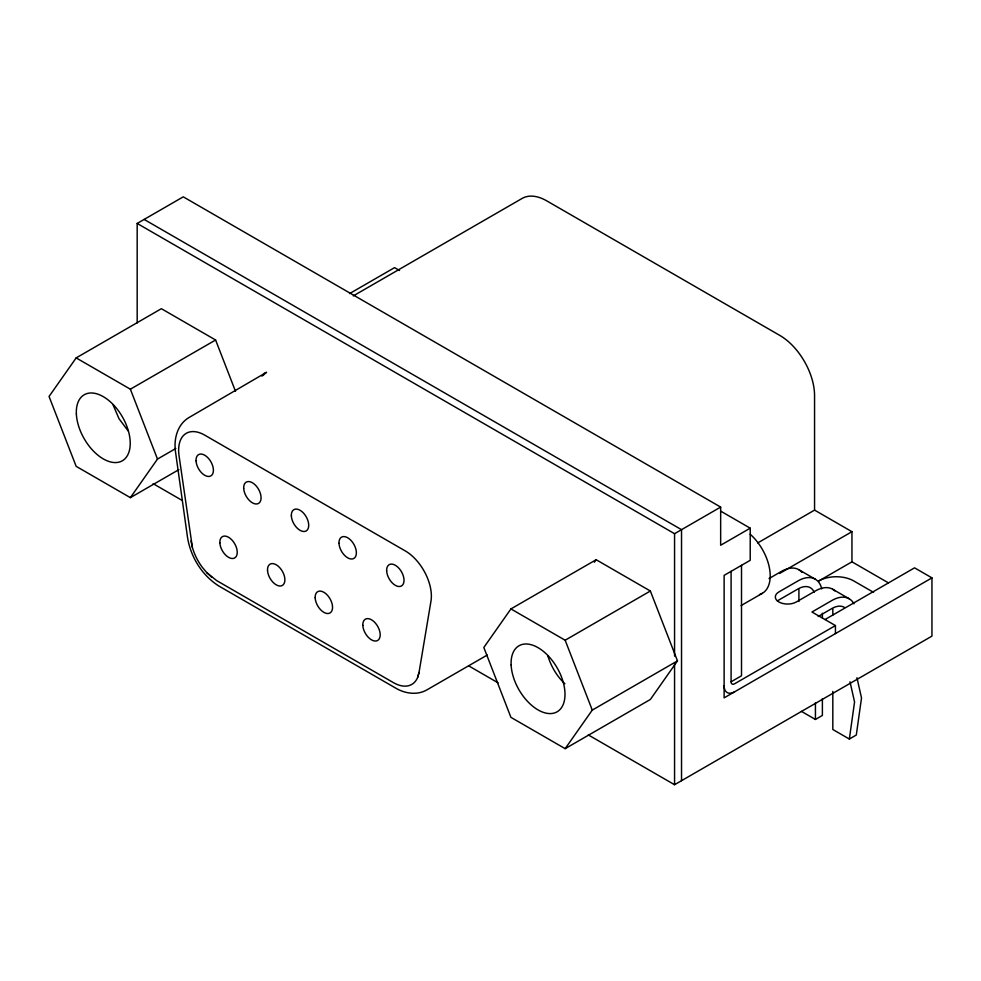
<?xml version="1.0" encoding="UTF-8"?>
<svg xmlns="http://www.w3.org/2000/svg" width="981" height="981" viewBox="0 0 981 981"><rect width="100%" height="100%" fill="white"/><g stroke="black" fill="none" stroke-linecap="round" stroke-linejoin="round"><path stroke-width="1.47" d="M832.82 691.372L832.82 729.496L849.338 739.036L854.561 701.967L850 681.77M419.022 672.537L430.978 601.12A36.898 21.3 60 0 0 405.288 550.93L204.722 435.135A36.898 21.3 60 0 0 179.032 455.662L192.374 547.373A36.898 21.3 60 0 0 202.16 567.128L206.856 572.72L216.678 580.605L393.332 682.592A36.898 21.3 60 0 0 417.636 677.442L419.022 672.537L417.636 677.442M263.129 375.429L264.465 373.221L262.001 376.128M235.514 391.345L215.599 340.002L161.375 308.696L76.162 357.906L49.05 396.471L76.162 466.343L130.375 497.649L178.885 469.641M130.375 497.649L157.487 459.071L175.844 448.476M510.929 608.919L483.829 647.485L510.929 717.356L565.154 748.662L650.366 699.465L677.479 660.887L650.366 591.016L596.154 559.722L510.929 608.919L565.154 640.225L592.266 710.097L565.154 748.662M594.4 562.211L596.154 559.722M263.141 375.171L266.562 372.277L188.916 417.587C177.254 424.479 173.588 439.28 175.525 451.922L187.481 537.147C190.584 556.938 202.086 575.626 219.229 586.233L395.883 688.221C405.178 693.653 417.219 695.468 426.894 689.888L487.25 655.038M137.181 322.933L137.181 223.447L183.263 196.838L720.655 507.091L720.655 545.252L750.22 528.183L750.22 560.31L724.125 575.369L724.125 697.871L931.95 577.883L931.95 636.117L674.56 784.714L588.318 734.928M76.162 357.906L130.375 389.199L215.599 340.002M349.616 293.577L394.57 267.629L399.537 270.498M353.295 295.906L522.15 198.42A49.185 28.4 60 0 1 546.736 200.86L779.785 335.404A49.185 28.4 60 0 1 814.561 395.637L814.561 510.108L757.712 542.934M137.181 223.447L674.56 533.701L720.655 507.091M565.154 640.225L650.366 591.016M769.018 578.569L781.514 571.359A34.433 19.878 -60 0 1 801.894 572.315M779.601 573.468L851.949 531.69L851.949 561.819L888.467 582.898M741.096 605.571L762.323 593.321M592.266 710.097L677.479 660.887M851.949 561.819L818.914 580.899A24.599 14.2 0 0 1 853.691 580.899L873.568 592.365M818.203 616.448L831.949 608.502A24.599 14.2 -60 0 1 844.249 607.288M825.107 619.489L914.562 567.84L931.95 577.883M835.432 633.603L835.432 625.571L734.561 683.806A4.917 2.845 -60 0 1 731.09 681.795L741.513 675.774L741.513 565.326M801.452 711.384L815.432 719.453L822.385 715.443L822.385 698.656M849.338 739.036L856.303 735.014L861.514 697.957L856.953 677.748M814.561 510.108L851.949 531.69M721.109 511.371L750.22 528.183M798.73 569.654L815.26 579.182M832.648 589.225L849.166 598.766M144.133 219.425L681.525 529.679L681.525 780.704M835.432 625.571L811.949 612.021L831.949 600.47A34.433 19.878 -60 0 1 853.936 603.806M153.11 483.658L182.294 500.506M468.893 665.976L498.09 682.837M564.909 683.745C556.73 676.228 551.052 666.246 547.766 655.688M206.783 572.622L211.798 577.257M128.131 430.904L118.995 418.691L112.987 404.675M130.375 389.199L157.487 459.071M190.988 540.874L192.374 547.373M832.82 609.005L832.82 615.112M822.385 613.248L822.385 617.822M815.432 702.678L815.432 719.453M798.914 589.422L798.914 601.5M731.09 571.347L731.09 681.795M674.56 533.701L674.56 656.142M674.56 663.806L674.56 784.714M734.561 691.838A14.752 8.522 -60 0 1 724.125 685.817M750.195 534.24A38.124 22.011 60 0 1 769.705 569.593A38.124 22.011 60 0 1 759.527 594.523M834.843 590.869A34.433 19.878 -60 0 0 815.432 590.93L796.302 601.978A12.299 7.1 0 0 1 778.914 601.978A12.299 7.1 0 0 1 778.914 591.935L798.043 580.887A34.433 19.878 -60 0 1 821.735 588.882M777.467 600.973A12.299 7.1 0 0 1 778.914 599.967L798.043 588.931A24.599 14.2 -60 0 1 814.205 592.279M76.359 413.957A38.124 22.011 60 0 0 118.014 462.345A38.124 22.011 60 0 0 115.439 407.017A38.124 22.011 60 0 0 76.359 413.957M511.126 664.971A38.124 22.011 60 0 0 552.793 713.359A38.124 22.011 60 0 0 550.206 658.03A38.124 22.011 60 0 0 511.126 664.971M362.823 625.363A12.299 7.1 60 0 0 376.263 640.973A12.299 7.1 60 0 0 375.429 623.131A12.299 7.1 60 0 0 362.823 625.363M315.171 597.858A12.299 7.1 60 0 0 328.61 613.468A12.299 7.1 60 0 0 327.777 595.614A12.299 7.1 60 0 0 315.171 597.858M267.519 570.341A12.299 7.1 60 0 0 280.958 585.951A12.299 7.1 60 0 0 280.125 568.109A12.299 7.1 60 0 0 267.519 570.341M219.867 542.836A12.299 7.1 60 0 0 233.306 558.447A12.299 7.1 60 0 0 232.472 540.592A12.299 7.1 60 0 0 219.867 542.836M386.649 570.844A12.299 7.1 60 0 0 400.089 586.454A12.299 7.1 60 0 0 399.255 568.612A12.299 7.1 60 0 0 386.649 570.844M338.997 543.339A12.299 7.1 60 0 0 352.437 558.949A12.299 7.1 60 0 0 351.603 541.095A12.299 7.1 60 0 0 338.997 543.339M291.345 515.822A12.299 7.1 60 0 0 304.784 531.432A12.299 7.1 60 0 0 303.951 513.59A12.299 7.1 60 0 0 291.345 515.822M243.693 488.317A12.299 7.1 60 0 0 257.132 503.927A12.299 7.1 60 0 0 256.299 486.073A12.299 7.1 60 0 0 243.693 488.317M196.041 460.8A12.299 7.1 60 0 0 209.48 476.41A12.299 7.1 60 0 0 208.646 458.568A12.299 7.1 60 0 0 196.041 460.8"/></g></svg>
